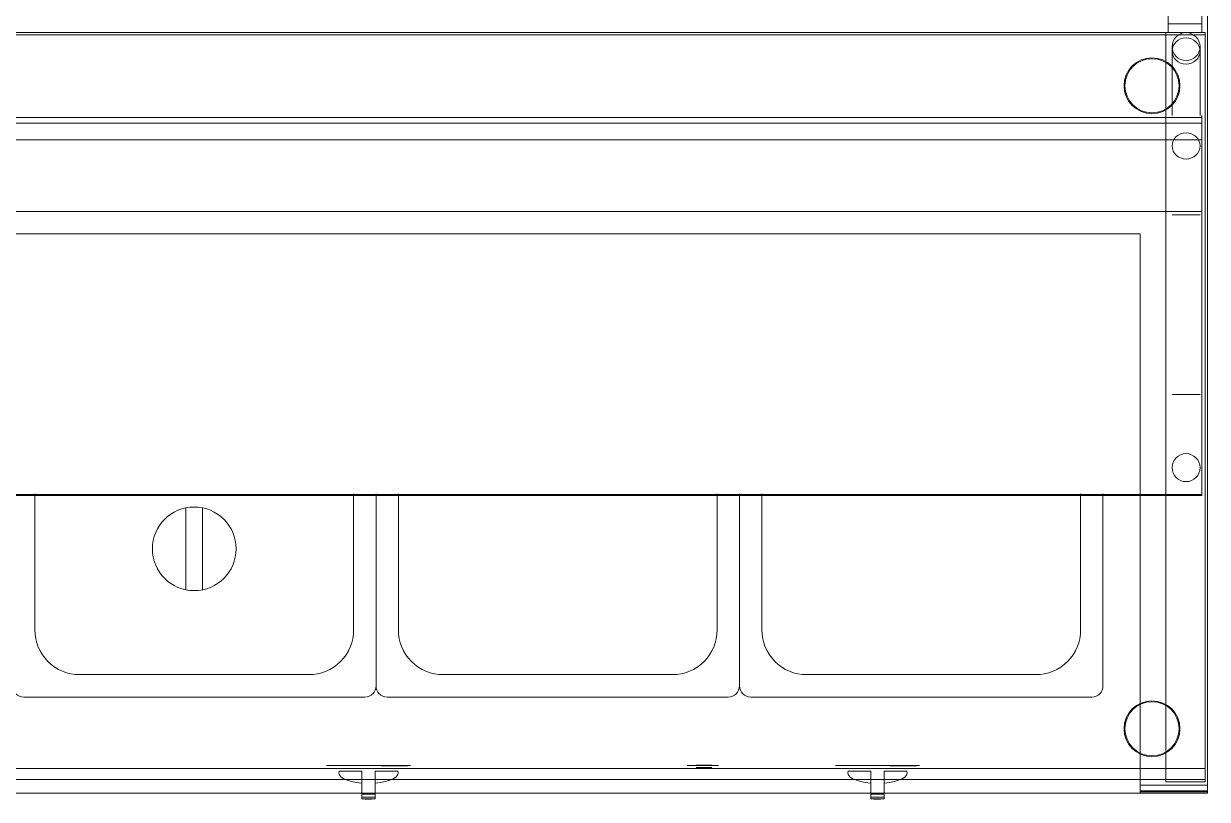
# Model space of a CAD drawing. Header units: millimetres. Extents: x -241391 to 8718866, y 0 to 143518.
# Drawn here: x -208876 to -207818, y 116036 to 116730 of the extents above; entities that cross this region are included whole.
import ezdxf

# ---------------------------------------------------------------- set-up
doc = ezdxf.new("R2010")
doc.units = ezdxf.units.MM
doc.header["$MEASUREMENT"] = 0
doc.layers.add('ТХ_пищеблок', color=30, linetype='Continuous', lineweight=20)

msp = doc.modelspace()

# ---------------------------------------------------------------- linework, layer by layer
at = {"layer": 'ТХ_пищеблок', "color": 230, "extrusion": (-1, 2.44929e-16, 3.40358e-28)}
for p, q in [((-207853.1, 116721.5, -147.2), (-207853.1, 117071.5, -147.2)), ((-207853.1, 116729.5, -252.2), (-207853.1, 116721.5, -252.2)), ((-207853.1, 116721.5, -252.2), (-207853.1, 116721.5, -147.2))]:
    msp.add_line(p, q, dxfattribs=at)
at = {"layer": 'ТХ_пищеблок', "color": 230}
for p, q in [((-207853.1, 116721.5, -147.2), (-207853.1, 117071.5, -147.2)), ((-207823.1, 117071.5, -147.2), (-207823.1, 116721.5, -147.2)), ((-207818.1, 116746.5, -917.2), (-207818.1, 116041.5, -917.2)), ((-209316.1, 116721.5, -816.7), (-207820.1, 116721.5, -816.7)), ((-209316.1, 116721.5, -760.7), (-207820.1, 116721.5, -760.7)), ((-209316.1, 116719.5, -818.7), (-207820.1, 116719.5, -818.7)), ((-209316.1, 116719.5, -817.7), (-207820.1, 116719.5, -817.7)), ((-209316.1, 116719.5, -817.7), (-207820.1, 116719.5, -817.7)), ((-209316.1, 116719.5, -758.7), (-207820.1, 116719.5, -758.7)), ((-209316.1, 116719.5, -758.7), (-207820.1, 116719.5, -758.7)), ((-207855.1, 116690.9, -105.2), (-207855.1, 116721.5, -105.2)), ((-207855.1, 116721.5, -105.2), (-207820.1, 116721.5, -105.2)), ((-207853.1, 116729.5, -252.2), (-207823.1, 116729.5, -252.2)), ((-207820.1, 116721.5, -105.2), (-207820.1, 116690.9, -105.2)), ((-207820.1, 116719.5, -817.7), (-207820.1, 116709.5, -817.7)), ((-207820.1, 116719.5, -758.7), (-207820.1, 116053.5, -758.7)), ((-207818.1, 116043.5, -47.2), (-207818.1, 116724.5, -47.2)), ((-207849.6, 116647.5, -917.2), (-207849.6, 116709, -917.2)), ((-207824.6, 116647.5, -917.2), (-207824.6, 116709, -917.2)), ((-207855.1, 116051.5, -80.2), (-207855.1, 116660.5, -80.2)), ((-207820.1, 116660.5, -80.2), (-207820.1, 116051.5, -80.2)), ((-207823.1, 116645.5, 262.8), (-209313.1, 116645.5, 262.8)), ((-207823.1, 116645.5, 263.8), (-209313.1, 116645.5, 263.8)), ((-207823.1, 116645.5, 263.8), (-209313.1, 116645.5, 263.8)), ((-207823.1, 116647.5, -917.2), (-207823.1, 116307.5, -917.2)), ((-207823.1, 116640.5, 263.8), (-207823.1, 116645.5, 263.8)), ((-207823.1, 116640.5, 263.8), (-209313.1, 116640.5, 263.8)), ((-207823.1, 116625.5, 322.8), (-209313.1, 116625.5, 322.8)), ((-207823.1, 116625.5, 322.8), (-209313.1, 116625.5, 322.8)), ((-207823.1, 116625.5, -917.2), (-209313.1, 116625.5, -917.2)), ((-207823.1, 116309.5, 322.8), (-207823.1, 116625.5, 322.8)), ((-207823.1, 116561.5, 289.8), (-209313.1, 116561.5, 289.8)), ((-207855.1, 116559.5, -425.7), (-207855.1, 116051.5, -425.7)), ((-207878.1, 116541.5, -47.2), (-209258.1, 116541.5, -47.2)), ((-207878.1, 116043.5, -47.2), (-207878.1, 116541.5, -47.2)), ((-207823.1, 116308.5, 289.8), (-209313.1, 116308.5, 289.8)), ((-207823.1, 116307.5, 289.8), (-209313.1, 116307.5, 289.8)), ((-207823.1, 116307.5, 320.8), (-209313.1, 116307.5, 320.8)), ((-207823.1, 116307.5, -917.2), (-209313.1, 116307.5, -917.2)), ((-207878.1, 116041.5, -917.2), (-207878.1, 116307.5, -917.2)), ((-207823.1, 116309.5, 288.8), (-207823.1, 116314.5, 288.8)), ((-209316.1, 116063.5, -817.7), (-207820.1, 116063.5, -817.7)), ((-207855.1, 116066.5, -723.7), (-207855.1, 116051.5, -723.7)), ((-207820.1, 116063.5, -817.7), (-207820.1, 116053.5, -817.7)), ((-209316.1, 116053.5, -817.7), (-207820.1, 116053.5, -817.7)), ((-209316.1, 116053.5, -817.7), (-207820.1, 116053.5, -817.7)), ((-209316.1, 116053.5, -818.7), (-207820.1, 116053.5, -818.7)), ((-209316.1, 116053.5, -758.7), (-207820.1, 116053.5, -758.7)), ((-209316.1, 116053.5, -758.7), (-207820.1, 116053.5, -758.7)), ((-207878.1, 116043.5, -81.2), (-207878.1, 116048.5, -81.2)), ((-207818.1, 116048.5, -81.2), (-207878.1, 116048.5, -81.2)), ((-207818.1, 116043.5, -47.2), (-207878.1, 116043.5, -47.2)), ((-207818.1, 116043.5, -81.2), (-207878.1, 116043.5, -81.2)), ((-207818.1, 116043.5, -81.2), (-207878.1, 116043.5, -81.2)), ((-207818.1, 116043.5, -82.2), (-207878.1, 116043.5, -82.2)), ((-207818.1, 116043.5, -47.2), (-207878.1, 116043.5, -47.2)), ((-207818.1, 116042.5, -80.2), (-207878.1, 116042.5, -80.2)), ((-207820.1, 116051.5, -80.2), (-207855.1, 116051.5, -80.2)), ((-207818.1, 116043.5, -81.2), (-207818.1, 116048.5, -81.2)), ((-209318.1, 116041.5, -917.2), (-207818.1, 116041.5, -917.2)), ((-207818.1, 116041.5, -80.2), (-207878.1, 116041.5, -80.2)), ((-207818.1, 116041.5, -49.2), (-207878.1, 116041.5, -49.2))]:
    msp.add_line(p, q, dxfattribs=at)
at = {"layer": 'ТХ_пищеблок', "color": 230, "extrusion": (1, -2.44929e-16, -7.99494e-29)}
for p, q in [((-207823.1, 117071.5, -147.2), (-207823.1, 116721.5, -147.2)), ((-207823.1, 116721.5, -252.2), (-207823.1, 116729.5, -252.2)), ((-207823.1, 116721.5, -147.2), (-207823.1, 116721.5, -252.2))]:
    msp.add_line(p, q, dxfattribs=at)
at = {"layer": 'ТХ_пищеблок', "color": 230, "extrusion": (0, 0, -1)}
for p, q in [((-207818.1, 116745.5, -105.2), (-207818.1, 116690.9, -105.2)), ((-209316.1, 116719.5, -818.7), (-207820.1, 116719.5, -818.7)), ((-207855.1, 116721.5, -758.7), (-207855.1, 116051.5, -758.7)), ((-207820.1, 116721.5, -758.7), (-207855.1, 116721.5, -758.7)), ((-207820.1, 116051.5, -758.7), (-207820.1, 116721.5, -758.7)), ((-207820.1, 116052.5, -815.2), (-207820.1, 116720.5, -815.2)), ((-207820.1, 116709.5, -818.7), (-207820.1, 116719.5, -818.7)), ((-207818.1, 116660.5, -80.2), (-207818.1, 116042.5, -80.2)), ((-207823.1, 116645.5, 262.8), (-209313.1, 116645.5, 262.8)), ((-207823.1, 116646.5, 264.8), (-207823.1, 116591.9, 264.8)), ((-207823.1, 116645.5, 262.8), (-207823.1, 116640.5, 262.8)), ((-207823.1, 116640.5, 262.8), (-209313.1, 116640.5, 262.8)), ((-207823.1, 116561.5, 289.8), (-209313.1, 116561.5, 289.8)), ((-207823.1, 116561.5, 289.8), (-207823.1, 116308.5, 289.8)), ((-209258.1, 116541.5, -80.2), (-207878.1, 116541.5, -80.2)), ((-207878.1, 116541.5, -80.2), (-207878.1, 116042.5, -80.2)), ((-207823.1, 116308.5, 289.8), (-209313.1, 116308.5, 289.8)), ((-207823.1, 116314.5, 287.8), (-207823.1, 116309.5, 287.8)), ((-209316.1, 116063.5, -818.7), (-207820.1, 116063.5, -818.7)), ((-207820.1, 116053.5, -818.7), (-207820.1, 116063.5, -818.7)), ((-209316.1, 116053.5, -818.7), (-207820.1, 116053.5, -818.7)), ((-207878.1, 116048.5, -82.2), (-207878.1, 116043.5, -82.2)), ((-207818.1, 116048.5, -82.2), (-207878.1, 116048.5, -82.2)), ((-207818.1, 116043.5, -82.2), (-207878.1, 116043.5, -82.2)), ((-207818.1, 116042.5, -80.2), (-207878.1, 116042.5, -80.2)), ((-207855.1, 116051.5, -758.7), (-207820.1, 116051.5, -758.7)), ((-207818.1, 116048.5, -82.2), (-207818.1, 116043.5, -82.2))]:
    msp.add_line(p, q, dxfattribs=at)
at = {"layer": 'ТХ_пищеблок', "color": 230, "extrusion": (1, -2.44929e-16, 0)}
for p, q in [((-207818.1, 116745.5, -105.2), (-207818.1, 116690.9, -105.2)), ((-207820.1, 116721.5, -105.2), (-207820.1, 116690.9, -105.2)), ((-207820.1, 116721.5, -758.7), (-207820.1, 116721.5, -105.2)), ((-207820.1, 116051.5, -758.7), (-207820.1, 116721.5, -758.7)), ((-207818.1, 116043.5, -47.2), (-207818.1, 116724.5, -47.2)), ((-207820.1, 116660.5, -80.2), (-207820.1, 116051.5, -80.2)), ((-207818.1, 116660.5, -80.2), (-207818.1, 116042.5, -80.2)), ((-207823.1, 116647.5, 300.8), (-207823.1, 116647.5, 264.8)), ((-207823.1, 116646.5, 264.8), (-207823.1, 116591.9, 264.8)), ((-207823.1, 116645.5, 262.8), (-207823.1, 116640.5, 262.8)), ((-207823.1, 116640.5, 263.8), (-207823.1, 116645.5, 263.8)), ((-207823.1, 116640.5, 262.8), (-207823.1, 116640.5, 263.8)), ((-207823.1, 116309.5, 322.8), (-207823.1, 116625.5, 322.8)), ((-207823.1, 116561.5, 289.8), (-207823.1, 116308.5, 289.8)), ((-207823.1, 116309.5, 288.8), (-207823.1, 116314.5, 288.8)), ((-207823.1, 116314.5, 288.8), (-207823.1, 116314.5, 287.8)), ((-207823.1, 116314.5, 287.8), (-207823.1, 116309.5, 287.8)), ((-207823.1, 116307.5, 289.8), (-207823.1, 116307.5, 320.8)), ((-207820.1, 116051.5, -758.7), (-207820.1, 116051.5, -80.2)), ((-207818.1, 116043.5, -81.2), (-207818.1, 116048.5, -81.2)), ((-207818.1, 116048.5, -81.2), (-207818.1, 116048.5, -82.2)), ((-207818.1, 116048.5, -82.2), (-207818.1, 116043.5, -82.2)), ((-207818.1, 116041.5, -80.2), (-207818.1, 116041.5, -49.2))]:
    msp.add_line(p, q, dxfattribs=at)
at = {"layer": 'ТХ_пищеблок', "color": 230, "extrusion": (2.44929e-16, 1, 0)}
for p, q in [((-209316.1, 116721.5, -760.7), (-207820.1, 116721.5, -760.7)), ((-209316.1, 116721.5, -816.7), (-207820.1, 116721.5, -816.7)), ((-207855.1, 116721.5, -105.2), (-207820.1, 116721.5, -105.2)), ((-207855.1, 116721.5, -105.2), (-207855.1, 116721.5, -758.7)), ((-207820.1, 116721.5, -758.7), (-207855.1, 116721.5, -758.7)), ((-207820.1, 116721.5, -758.7), (-207820.1, 116721.5, -105.2)), ((-207820.1, 116721.5, -816.7), (-207820.1, 116721.5, -760.7)), ((-207823.1, 116314.5, 288.8), (-207823.1, 116314.5, 287.8)), ((-209316.1, 116063.5, -817.7), (-207820.1, 116063.5, -817.7)), ((-209316.1, 116063.5, -818.7), (-207820.1, 116063.5, -818.7)), ((-207820.1, 116063.5, -818.7), (-207820.1, 116063.5, -817.7)), ((-207820.1, 116052.5, -816.7), (-207820.1, 116052.5, -815.2)), ((-207878.1, 116048.5, -81.2), (-207878.1, 116048.5, -82.2)), ((-207818.1, 116048.5, -82.2), (-207878.1, 116048.5, -82.2)), ((-207818.1, 116048.5, -81.2), (-207878.1, 116048.5, -81.2)), ((-207818.1, 116048.5, -81.2), (-207818.1, 116048.5, -82.2))]:
    msp.add_line(p, q, dxfattribs=at)
at = {"layer": 'ТХ_пищеблок', "color": 230, "extrusion": (-1, 2.44929e-16, 0)}
for p, q in [((-207855.1, 116721.5, -758.7), (-207855.1, 116051.5, -758.7)), ((-207855.1, 116721.5, -105.2), (-207855.1, 116721.5, -758.7)), ((-207855.1, 116690.9, -105.2), (-207855.1, 116721.5, -105.2)), ((-207855.1, 116051.5, -80.2), (-207855.1, 116660.5, -80.2)), ((-207878.1, 116541.5, -80.2), (-207878.1, 116042.5, -80.2)), ((-207878.1, 116541.5, -80.2), (-207878.1, 116541.5, -47.2)), ((-207878.1, 116043.5, -47.2), (-207878.1, 116541.5, -47.2)), ((-207878.1, 116048.5, -82.2), (-207878.1, 116043.5, -82.2)), ((-207878.1, 116048.5, -81.2), (-207878.1, 116048.5, -82.2)), ((-207878.1, 116043.5, -81.2), (-207878.1, 116048.5, -81.2)), ((-207855.1, 116051.5, -758.7), (-207855.1, 116051.5, -80.2)), ((-207878.1, 116041.5, -80.2), (-207878.1, 116041.5, -49.2))]:
    msp.add_line(p, q, dxfattribs=at)
at = {"layer": 'ТХ_пищеблок', "color": 230, "extrusion": (1.39226e-29, 5.68434e-14, -1)}
for p, q in [((-207853.1, 116729.5, -252.2), (-207853.1, 116721.5, -252.2)), ((-207853.1, 116729.5, -252.2), (-207823.1, 116729.5, -252.2)), ((-207853.1, 116721.5, -252.2), (-207823.1, 116721.5, -252.2)), ((-207823.1, 116721.5, -252.2), (-207823.1, 116729.5, -252.2))]:
    msp.add_line(p, q, dxfattribs=at)
at = {"layer": 'ТХ_пищеблок', "color": 230, "extrusion": (-2.44929e-16, -1, 0)}
for p, q in [((-207853.1, 116721.5, -252.2), (-207853.1, 116721.5, -147.2)), ((-207853.1, 116721.5, -252.2), (-207823.1, 116721.5, -252.2)), ((-207823.1, 116721.5, -147.2), (-207823.1, 116721.5, -252.2)), ((-207820.1, 116720.5, -815.2), (-207820.1, 116720.5, -816.7)), ((-207823.1, 116640.5, 263.8), (-209313.1, 116640.5, 263.8)), ((-207823.1, 116640.5, 262.8), (-209313.1, 116640.5, 262.8)), ((-207823.1, 116640.5, 262.8), (-207823.1, 116640.5, 263.8)), ((-207878.1, 116541.5, -47.2), (-209258.1, 116541.5, -47.2)), ((-209258.1, 116541.5, -80.2), (-207878.1, 116541.5, -80.2)), ((-207878.1, 116541.5, -80.2), (-207878.1, 116541.5, -47.2)), ((-207823.1, 116307.5, 320.8), (-209313.1, 116307.5, 320.8)), ((-207823.1, 116307.5, 289.8), (-209313.1, 116307.5, 289.8)), ((-207823.1, 116307.5, 289.8), (-207823.1, 116307.5, 320.8)), ((-207855.1, 116066.5, -460.7), (-207855.1, 116066.5, -723.7)), ((-207820.1, 116051.5, -80.2), (-207855.1, 116051.5, -80.2)), ((-207855.1, 116051.5, -758.7), (-207820.1, 116051.5, -758.7)), ((-207855.1, 116051.5, -758.7), (-207855.1, 116051.5, -80.2)), ((-207855.1, 116051.5, -425.7), (-207855.1, 116051.5, -460.7)), ((-207855.1, 116051.5, -723.7), (-207855.1, 116051.5, -758.7)), ((-207820.1, 116051.5, -758.7), (-207820.1, 116051.5, -80.2)), ((-207878.1, 116041.5, -80.2), (-207878.1, 116041.5, -49.2)), ((-207818.1, 116041.5, -49.2), (-207878.1, 116041.5, -49.2)), ((-207818.1, 116041.5, -80.2), (-207878.1, 116041.5, -80.2)), ((-207818.1, 116041.5, -80.2), (-207818.1, 116041.5, -49.2))]:
    msp.add_line(p, q, dxfattribs=at)
at = {"layer": 'ТХ_пищеблок', "color": 230, "extrusion": (1, -2.44929e-16, 1.90905e-27)}
for p, q in [((-207820.1, 116721.5, -816.7), (-207820.1, 116721.5, -760.7)), ((-207820.1, 116720.5, -815.2), (-207820.1, 116720.5, -816.7)), ((-207820.1, 116052.5, -815.2), (-207820.1, 116720.5, -815.2)), ((-207820.1, 116719.5, -758.7), (-207820.1, 116053.5, -758.7)), ((-207820.1, 116709.5, -818.7), (-207820.1, 116719.5, -818.7)), ((-207820.1, 116719.5, -817.7), (-207820.1, 116709.5, -817.7)), ((-207820.1, 116709.5, -817.7), (-207820.1, 116709.5, -818.7)), ((-207820.1, 116063.5, -817.7), (-207820.1, 116053.5, -817.7)), ((-207820.1, 116063.5, -818.7), (-207820.1, 116063.5, -817.7)), ((-207820.1, 116053.5, -818.7), (-207820.1, 116063.5, -818.7)), ((-207820.1, 116052.5, -816.7), (-207820.1, 116052.5, -815.2)), ((-207820.1, 116051.5, -760.7), (-207820.1, 116051.5, -816.7))]:
    msp.add_line(p, q, dxfattribs=at)
at = {"layer": 'ТХ_пищеблок', "color": 230, "extrusion": (-2.44929e-16, -1, -1.13687e-13)}
msp.add_line((-207820.1, 116709.5, -817.7), (-207820.1, 116709.5, -818.7), dxfattribs=at)
at = {"layer": 'ТХ_пищеблок', "color": 230, "extrusion": (2.44929e-16, 1, -1.57898e-15)}
msp.add_line((-207823.1, 116647.5, 300.8), (-207823.1, 116647.5, 264.8), dxfattribs=at)
at = {"layer": 'ТХ_пищеблок', "color": 230, "extrusion": (6.12323e-17, -1.49976e-32, -1)}
for p, q in [((-207855.1, 116051.5, -758.7), (-207855.1, 116559.5, -758.7)), ((-207855.1, 116051.5, -460.7), (-207855.1, 116066.5, -460.7))]:
    msp.add_line(p, q, dxfattribs=at)
at = {"layer": 'ТХ_пищеблок', "color": 230, "extrusion": (1, -2.44929e-16, 6.12323e-17)}
for p, q in [((-207855.1, 116559.5, -758.7), (-207855.1, 116559.5, -425.7)), ((-207855.1, 116051.5, -758.7), (-207855.1, 116559.5, -758.7)), ((-207855.1, 116559.5, -425.7), (-207855.1, 116051.5, -425.7)), ((-207855.1, 116066.5, -723.7), (-207855.1, 116051.5, -723.7)), ((-207855.1, 116066.5, -460.7), (-207855.1, 116066.5, -723.7)), ((-207855.1, 116051.5, -460.7), (-207855.1, 116066.5, -460.7)), ((-207855.1, 116051.5, -723.7), (-207855.1, 116051.5, -758.7)), ((-207855.1, 116051.5, -425.7), (-207855.1, 116051.5, -460.7))]:
    msp.add_line(p, q, dxfattribs=at)
at = {"layer": 'ТХ_пищеблок', "color": 230, "extrusion": (2.44929e-16, 1, 9.09495e-15)}
msp.add_line((-207855.1, 116559.5, -758.7), (-207855.1, 116559.5, -425.7), dxfattribs=at)
at = {"layer": 'ТХ_пищеблок', "color": 230, "extrusion": (-2.44929e-16, -1, 4.996e-16)}
for p, q in [((-208549.3, 116066.2, -534.9), (-208586.7, 116066.2, -556.1)), ((-208548.8, 116066.2, -535.7), (-208586.2, 116066.2, -557)), ((-208548.8, 116066.2, -535.7), (-208586.2, 116066.2, -557)), ((-208553.4, 116065.9, -561.7), (-208556.7, 116065.9, -561.7)), ((-208556.7, 116065.9, -561.7), (-208553.2, 116065.9, -560.3)), ((-208553.2, 116065.9, -560.3), (-208554.5, 116065.9, -559.2)), ((-208554.5, 116065.9, -559.2), (-208552.7, 116065.9, -559.4)), ((-208551.7, 116065.9, -562.2), (-208553.4, 116065.9, -563.6)), ((-208553.4, 116065.9, -563.6), (-208553.4, 116065.9, -561.7)), ((-208552.7, 116065.9, -559.4), (-208551.7, 116065.9, -555.5)), ((-208551.7, 116065.9, -555.5), (-208550.6, 116065.9, -559.4)), ((-208550, 116065.9, -563.6), (-208551.7, 116065.9, -562.2)), ((-208550.6, 116065.9, -559.4), (-208548.9, 116065.9, -559.2)), ((-208548.9, 116065.9, -559.2), (-208550.1, 116065.9, -560.3)), ((-208550.1, 116065.9, -560.3), (-208546.7, 116065.9, -561.7)), ((-208546.7, 116065.9, -561.7), (-208550, 116065.9, -561.7)), ((-208550, 116065.9, -561.7), (-208550, 116065.9, -563.6)), ((-208549.7, 116065.9, -614.5), (-208548.1, 116065.9, -610.5)), ((-208548.1, 116065.9, -610.5), (-208546.4, 116065.9, -614.5)), ((-208538.9, 116065.9, -586.9), (-208536.1, 116065.9, -580)), ((-208536.1, 116065.9, -580), (-208533.3, 116065.9, -586.9)), ((-208531.6, 116066.2, -588.7), (-208531.6, 116066.2, -545.7)), ((-208531.6, 116066.2, -588.7), (-208531.6, 116066.2, -545.7)), ((-208530.6, 116066.2, -588.7), (-208530.6, 116066.2, -545.7)), ((-208094.3, 116066.2, -534.9), (-208131.7, 116066.2, -556.1)), ((-208093.8, 116066.2, -535.7), (-208131.2, 116066.2, -557)), ((-208093.8, 116066.2, -535.7), (-208131.2, 116066.2, -557)), ((-208098.4, 116065.9, -561.7), (-208101.7, 116065.9, -561.7)), ((-208101.7, 116065.9, -561.7), (-208098.2, 116065.9, -560.3)), ((-208098.2, 116065.9, -560.3), (-208099.5, 116065.9, -559.2)), ((-208099.5, 116065.9, -559.2), (-208097.7, 116065.9, -559.4)), ((-208096.7, 116065.9, -562.2), (-208098.4, 116065.9, -563.6)), ((-208098.4, 116065.9, -563.6), (-208098.4, 116065.9, -561.7)), ((-208097.7, 116065.9, -559.4), (-208096.7, 116065.9, -555.5)), ((-208096.7, 116065.9, -555.5), (-208095.6, 116065.9, -559.4)), ((-208095, 116065.9, -563.6), (-208096.7, 116065.9, -562.2)), ((-208095.6, 116065.9, -559.4), (-208093.9, 116065.9, -559.2)), ((-208093.9, 116065.9, -559.2), (-208095.1, 116065.9, -560.3)), ((-208095.1, 116065.9, -560.3), (-208091.7, 116065.9, -561.7)), ((-208091.7, 116065.9, -561.7), (-208095, 116065.9, -561.7)), ((-208095, 116065.9, -561.7), (-208095, 116065.9, -563.6)), ((-208094.7, 116065.9, -614.5), (-208093.1, 116065.9, -610.5)), ((-208093.1, 116065.9, -610.5), (-208091.4, 116065.9, -614.5)), ((-208083.9, 116065.9, -586.9), (-208081.1, 116065.9, -580)), ((-208081.1, 116065.9, -580), (-208078.3, 116065.9, -586.9)), ((-208076.6, 116066.2, -588.7), (-208076.6, 116066.2, -545.7)), ((-208076.6, 116066.2, -588.7), (-208076.6, 116066.2, -545.7)), ((-208075.6, 116066.2, -588.7), (-208075.6, 116066.2, -545.7)), ((-208574.1, 116036.2, -606.9), (-208574.1, 116036.2, -567.8)), ((-208562.1, 116036.2, -567.8), (-208562.1, 116036.2, -606.9)), ((-208119.1, 116036.2, -606.9), (-208119.1, 116036.2, -567.8)), ((-208107.1, 116036.2, -567.8), (-208107.1, 116036.2, -606.9))]:
    msp.add_line(p, q, dxfattribs=at)
at = {"layer": 'ТХ_пищеблок', "color": 230, "extrusion": (-2.44929e-16, -1, -7.89343e-15)}
for p, q in [((-208574.1, 116061.2, -583.2), (-208594.4, 116061.2, -583.2)), ((-208574.1, 116061.2, -562.6), (-208574.1, 116061.2, -583.2)), ((-208562.1, 116061.2, -562.6), (-208562.1, 116061.2, -583.2)), ((-208562.1, 116061.2, -583.2), (-208541.9, 116061.2, -583.2)), ((-208119.1, 116061.2, -583.2), (-208139.4, 116061.2, -583.2)), ((-208119.1, 116061.2, -562.6), (-208119.1, 116061.2, -583.2)), ((-208107.1, 116061.2, -562.6), (-208107.1, 116061.2, -583.2)), ((-208107.1, 116061.2, -583.2), (-208086.9, 116061.2, -583.2))]:
    msp.add_line(p, q, dxfattribs=at)
at = {"layer": 'ТХ_пищеблок', "color": 230, "extrusion": (-2.41208e-16, -0.984808, 0.173648)}
for p, q in [((-208574.1, 116061.2, -583.2), (-208594.4, 116061.2, -583.2)), ((-208574.1, 116061.2, -583.2), (-208594.4, 116061.2, -583.2)), ((-208574.1, 116061.2, -583.2), (-208574.1, 116061.2, -583.2)), ((-208562.1, 116061.2, -583.2), (-208541.9, 116061.2, -583.2)), ((-208562.1, 116061.2, -583.2), (-208562.1, 116061.2, -583.2)), ((-208562.1, 116061.2, -583.2), (-208541.9, 116061.2, -583.2)), ((-208119.1, 116061.2, -583.2), (-208139.4, 116061.2, -583.2)), ((-208119.1, 116061.2, -583.2), (-208139.4, 116061.2, -583.2)), ((-208119.1, 116061.2, -583.2), (-208119.1, 116061.2, -583.2)), ((-208107.1, 116061.2, -583.2), (-208086.9, 116061.2, -583.2)), ((-208107.1, 116061.2, -583.2), (-208107.1, 116061.2, -583.2)), ((-208107.1, 116061.2, -583.2), (-208086.9, 116061.2, -583.2))]:
    msp.add_line(p, q, dxfattribs=at)
at = {"layer": 'ТХ_пищеблок', "color": 230, "extrusion": (-2.30158e-16, -0.939693, 0.34202)}
for p, q in [((-208574.1, 116061.2, -583.2), (-208594.4, 116061.2, -583.2)), ((-208574.1, 116061.2, -583.2), (-208574.1, 116050.2, -613.4)), ((-208562.1, 116061.2, -583.2), (-208541.9, 116061.2, -583.2)), ((-208562.1, 116061.2, -583.2), (-208562.1, 116050.2, -613.4)), ((-208119.1, 116061.2, -583.2), (-208139.4, 116061.2, -583.2)), ((-208119.1, 116061.2, -583.2), (-208119.1, 116050.2, -613.4)), ((-208107.1, 116061.2, -583.2), (-208086.9, 116061.2, -583.2)), ((-208107.1, 116061.2, -583.2), (-208107.1, 116050.2, -613.4))]:
    msp.add_line(p, q, dxfattribs=at)
at = {"layer": 'ТХ_пищеблок', "color": 230, "extrusion": (-1, 2.44929e-16, 3.82949e-28)}
for p, q in [((-208574.1, 116061.2, -562.6), (-208574.1, 116061.2, -583.2)), ((-208574.1, 116061.2, -583.2), (-208574.1, 116061.2, -583.2)), ((-208574.1, 116061.2, -583.2), (-208574.1, 116050.2, -613.4)), ((-208119.1, 116061.2, -562.6), (-208119.1, 116061.2, -583.2)), ((-208119.1, 116061.2, -583.2), (-208119.1, 116061.2, -583.2)), ((-208119.1, 116061.2, -583.2), (-208119.1, 116050.2, -613.4)), ((-208574.1, 116036.2, -606.9), (-208574.1, 116036.2, -567.8)), ((-208119.1, 116036.2, -606.9), (-208119.1, 116036.2, -567.8))]:
    msp.add_line(p, q, dxfattribs=at)
at = {"layer": 'ТХ_пищеблок', "color": 230, "extrusion": (1, -2.44929e-16, 3.82962e-28)}
for p, q in [((-208562.1, 116061.2, -583.2), (-208562.1, 116050.2, -613.4)), ((-208562.1, 116061.2, -583.2), (-208562.1, 116061.2, -583.2)), ((-208562.1, 116061.2, -562.6), (-208562.1, 116061.2, -583.2)), ((-208107.1, 116061.2, -583.2), (-208107.1, 116050.2, -613.4)), ((-208107.1, 116061.2, -583.2), (-208107.1, 116061.2, -583.2)), ((-208107.1, 116061.2, -562.6), (-208107.1, 116061.2, -583.2)), ((-208562.1, 116036.2, -567.8), (-208562.1, 116036.2, -606.9)), ((-208107.1, 116036.2, -567.8), (-208107.1, 116036.2, -606.9))]:
    msp.add_line(p, q, dxfattribs=at)
at = {"layer": 'ТХ_пищеблок', "color": 230, "extrusion": (-2.44929e-16, -1, -4.06024e-15)}
msp.add_line((-207820.1, 116051.5, -760.7), (-207820.1, 116051.5, -816.7), dxfattribs=at)
at = {"layer": 'ТХ_пищеблок', "color": 230, "elevation": -80.2}
for points in [[(-208886.4, 116309.1), (-208886.4, 116137.4, 0.414214), (-208876.4, 116127.4), (-208571.4, 116127.4, 0.414214), (-208561.4, 116137.4), (-208561.4, 116309.1)], [(-208866.4, 116309.1), (-208866.4, 116187.4, 0.414214), (-208826.4, 116147.4), (-208621.4, 116147.4, 0.414214), (-208581.4, 116187.4), (-208581.4, 116309.1)], [(-208561.4, 116309.1), (-208561.4, 116137.4, 0.414214), (-208551.4, 116127.4), (-208246.4, 116127.4, 0.414214), (-208236.4, 116137.4), (-208236.4, 116309.1)], [(-208541.4, 116309.1), (-208541.4, 116187.4, 0.414214), (-208501.4, 116147.4), (-208296.4, 116147.4, 0.414214), (-208256.4, 116187.4), (-208256.4, 116309.1)], [(-207911.4, 116309.1), (-207911.4, 116137.4, -0.414214), (-207921.4, 116127.4), (-208226.4, 116127.4, -0.414214), (-208236.4, 116137.4), (-208236.4, 116309.1)], [(-207931.4, 116309.1), (-207931.4, 116187.4, -0.414214), (-207971.4, 116147.4), (-208176.4, 116147.4, -0.414214), (-208216.4, 116187.4), (-208216.4, 116309.1)]]:
    msp.add_lwpolyline(points, format="xyb", dxfattribs=at)
for points in [[(-208731.4, 116223.2), (-208731.4, 116296.5)], [(-208716.4, 116223.2), (-208716.4, 116296.5)]]:
    msp.add_lwpolyline(points, dxfattribs=at)
at = {"layer": 'ТХ_пищеблок', "color": 230, "extrusion": (0, 0, -1)}
for centre in [(207837.1, 116709, 47.2), (207837.1, 116332.5, 47.2)]:
    msp.add_circle(centre, 12.5, dxfattribs=at)
at = {"layer": 'ТХ_пищеблок', "color": 230, "extrusion": (-4.64994e-30, -1.89848e-14, -1)}
msp.add_circle((207837.1, 116709, -10.8), 12.5, dxfattribs=at)
msp.add_circle((207837.1, 116709, -10.8), 12.5, dxfattribs=at)
at = {"layer": 'ТХ_пищеблок', "color": 230}
for centre, radius in [((-207837.1, 116709, -47.2), 12.5), ((-207837.1, 116332.5, 243.8), 12.5), ((-207837.1, 116332.5, -47.2), 12.5), ((-207837.1, 116332.5, 243.8), 12.5), ((-208723.9, 116259.9, -80.2), 37.4)]:
    msp.add_circle(centre, radius, dxfattribs=at)
at = {"layer": 'ТХ_пищеблок', "color": 230, "extrusion": (8.37708e-17, 0.34202, -0.939693)}
for centre in [(207837.1, 109678.2, 39884.3), (207837.1, 109678.2, 39884.3), (207837.1, 109678.2, 39636.3), (207837.1, 109678.2, 39636.3)]:
    msp.add_circle(centre, 12.5, dxfattribs=at)
at = {"layer": 'ТХ_пищеблок', "color": 230, "extrusion": (3.48066e-32, 1.42109e-16, -1)}
for centre, radius in [((207867.6, 116674, 888.4), 25), ((207867.6, 116674, 914.7), 25), ((207867.6, 116674, 888.4), 25), ((207867.6, 116674, 914.7), 25), ((207867.6, 116674, 887.7), 24.2), ((207867.6, 116674, 887.7), 24.2), ((207867.6, 116099, 888.4), 25), ((207867.6, 116099, 914.7), 25), ((207867.6, 116099, 888.4), 25), ((207867.6, 116099, 914.7), 25), ((207867.6, 116099, 887.7), 24.2), ((207867.6, 116099, 887.7), 24.2)]:
    msp.add_circle(centre, radius, dxfattribs=at)
at = {"layer": 'ТХ_пищеблок', "color": 230, "extrusion": (2.44929e-16, 1, 1.73568e-15)}
for centre in [(207837.1, 309.3, 116558.7), (207837.1, 309.3, 116558.7), (207837.1, 309.3, 116398), (207837.1, 309.3, 116398)]:
    msp.add_circle(centre, 12.5, dxfattribs=at)
at = {"layer": 'ТХ_пищеблок', "color": 230, "extrusion": (1.83697e-16, 1, -4.996e-16)}
for centre in [(208568.1, -588.7, 116066.2), (208113.1, -588.7, 116066.2)]:
    msp.add_circle(centre, 27.5, dxfattribs=at)
at = {"layer": 'ТХ_пищеблок', "color": 230, "extrusion": (2.44929e-16, 1, -4.996e-16)}
for centre in [(208568.1, -588.7, 116066.2), (208113.1, -588.7, 116066.2)]:
    msp.add_circle(centre, 27.5, dxfattribs=at)
at = {"layer": 'ТХ_пищеблок', "color": 230, "extrusion": (-2.44929e-16, -1, 4.996e-16)}
for centre, radius in [((-208543.3, -545.9, -116065.9), 7), ((-208088.3, -545.9, -116065.9), 7), ((-208568.3, -572.6, -116035.9), 3), ((-208113.3, -572.6, -116035.9), 3)]:
    msp.add_circle(centre, radius, dxfattribs=at)
at = {"layer": 'ТХ_пищеблок', "color": 230, "extrusion": (-2.44929e-16, -1, 0)}
for centre in [(-208268.1, -545.7, -116066.5), (-208268.1, -545.7, -116064.5)]:
    msp.add_circle(centre, 7, dxfattribs=at)
at = {"layer": 'ТХ_пищеблок', "color": 230, "extrusion": (2.44929e-16, 1, 0)}
for centre in [(208268.1, -545.7, 116066.5), (208268.1, -545.7, 116064.5)]:
    msp.add_circle(centre, 7, dxfattribs=at)
at = {"layer": 'ТХ_пищеблок', "color": 230, "extrusion": (1, -2.44929e-16, 0)}
for centre, radius, start, end in [((116724.5, -69.2, -207818.1), 22, 360, 90), ((116724.5, -69.2, -207818.1), 22, 360, 90), ((116719.5, -760.7, -207820.1), 2, 0, 90), ((116719.5, -816.7, -207820.1), 2, 270, 360), ((116719.5, -816.7, -207820.1), 1, 270, 0), ((116719.5, -816.7, -207820.1), 1, 270, 0), ((116690.9, -95.2, -207820.1), 10, 191.1599, 270), ((116690.9, -95.2, -207820.1), 10, 191.1599, 270), ((116690.9, -95.2, -207818.1), 10, 191.1599, 270), ((116690.9, -95.2, -207818.1), 10, 191.1599, 270), ((116660.5, -101.2, -207855.1), 21, 11.1599, 90), ((116660.5, -101.2, -207820.1), 21, 11.1599, 90), ((116660.5, -101.2, -207818.1), 21, 11.1599, 90), ((116625.5, 300.8, -207823.1), 22, 360, 90), ((116645.5, 264.8, -207823.1), 2, 270, 0), ((116625.5, 300.8, -207823.1), 22, 360, 90), ((116645.5, 264.8, -207823.1), 2, 270, 0), ((116645.5, 264.8, -207823.1), 0.998, 270, 0.1147), ((116591.9, 274.8, -207823.1), 10, 191.1599, 270), ((116591.9, 274.8, -207823.1), 10, 191.1599, 270), ((116561.5, 268.8, -207823.1), 21, 11.1599, 90), ((116309.5, 289.8, -207823.1), 2, 180, 270), ((116309.5, 320.8, -207823.1), 2, 90, 180), ((116309.5, 289.8, -207823.1), 1, 180, 270), ((116309.5, 289.8, -207823.1), 2, 180, 270), ((116309.5, 320.8, -207823.1), 2, 90, 180), ((116053.5, -816.7, -207820.1), 1, 180, 270), ((116053.5, -760.7, -207820.1), 2, 90, 180), ((116053.5, -816.7, -207820.1), 1, 180, 270), ((116053.5, -816.7, -207820.1), 2, 180, 270), ((116043.5, -80.2, -207878.1), 2, 180, 270), ((116043.5, -49.2, -207878.1), 2, 90, 180), ((116043.5, -80.2, -207818.1), 2, 180, 270), ((116043.5, -49.2, -207818.1), 2, 90, 180), ((116043.5, -80.2, -207818.1), 1, 180, 270), ((116043.5, -80.2, -207818.1), 2, 180, 270), ((116043.5, -49.2, -207818.1), 2, 90, 180)]:
    msp.add_arc(centre, radius, start, end, dxfattribs=at)
at = {"layer": 'ТХ_пищеблок', "color": 230, "extrusion": (-2.44929e-16, -1, 0)}
msp.add_arc((-207838.1, -147.2, -116721.5), 15, 0, 180, dxfattribs=at)
msp.add_arc((-207838.1, -147.2, -116721.5), 15, 0, 180, dxfattribs=at)
at = {"layer": 'ТХ_пищеблок', "color": 230}
msp.add_arc((-207837.1, 116709, -917.2), 12.5, 0, 180, dxfattribs=at)
at = {"layer": 'ТХ_пищеблок', "color": 230, "extrusion": (-1, 2.44929e-16, 0)}
for centre, radius, start, end in [((-116719.5, -816.7, 207820.1), 2, 180, 270), ((-116719.5, -760.7, 207820.1), 2, 90, 180), ((-116690.9, -95.2, 207855.1), 10, 270, 348.8401), ((-116690.9, -95.2, 207855.1), 10, 270, 348.8401), ((-116660.5, -101.2, 207855.1), 21, 90, 168.8401), ((-116660.5, -101.2, 207820.1), 21, 90, 168.8401), ((-116660.5, -101.2, 207818.1), 21, 90, 168.8401), ((-116645.5, 264.8, 207823.1), 0.998, 179.8853, 270), ((-116561.5, 268.8, 207823.1), 21, 90, 168.8401), ((-116309.5, 289.8, 207823.1), 1, 270, 0), ((-116053.5, -816.7, 207820.1), 2, 270, 0), ((-116053.5, -760.7, 207820.1), 2, 0, 90), ((-116043.5, -49.2, 207878.1), 2, 0, 90), ((-116043.5, -80.2, 207878.1), 2, 270, 0), ((-116043.5, -80.2, 207878.1), 1, 270, 0), ((-116043.5, -80.2, 207878.1), 1, 270, 0), ((-116043.5, -80.2, 207818.1), 1, 270, 0)]:
    msp.add_arc(centre, radius, start, end, dxfattribs=at)
at = {"layer": 'ТХ_пищеблок', "color": 230, "extrusion": (-2.44929e-16, -1, 4.996e-16)}
for centre, radius, start, end in [((-208568.1, -588.7, -116066.2), 37.5, 119.653, 0), ((-208568.1, -588.7, -116066.2), 36.5, 119.653, 0), ((-208568.1, -588.7, -116066.2), 36.5, 119.653, 0), ((-208548.1, -615.2, -116065.9), 1.8, 157.4817, 22.5183), ((-208543.1, -545.7, -116066.2), 12.5, 0, 119.653), ((-208543.1, -545.7, -116066.2), 11.5, 0, 119.653), ((-208543.1, -545.7, -116066.2), 11.5, 0, 119.653), ((-208536.1, -588, -116065.9), 3, 157.9757, 22.0243), ((-208113.1, -588.7, -116066.2), 37.5, 119.653, 0), ((-208113.1, -588.7, -116066.2), 36.5, 119.653, 0), ((-208113.1, -588.7, -116066.2), 36.5, 119.653, 0), ((-208093.1, -615.2, -116065.9), 1.8, 157.4817, 22.5183), ((-208088.1, -545.7, -116066.2), 12.5, 0, 119.653), ((-208088.1, -545.7, -116066.2), 11.5, 0, 119.653), ((-208088.1, -545.7, -116066.2), 11.5, 0, 119.653), ((-208081.1, -588, -116065.9), 3, 157.9757, 22.0243), ((-208568.1, -588.7, -116036.2), 19.1, 251.7136, 288.2864), ((-208568.1, -588.7, -116036.2), 21.7, 73.9858, 106.0142), ((-208568.1, -588.7, -116036.2), 19.1, 251.7136, 288.2864), ((-208568.1, -588.7, -116036.2), 21.7, 73.9858, 106.0142), ((-208113.1, -588.7, -116036.2), 19.1, 251.7136, 288.2864), ((-208113.1, -588.7, -116036.2), 21.7, 73.9858, 106.0142), ((-208113.1, -588.7, -116036.2), 19.1, 251.7136, 288.2864), ((-208113.1, -588.7, -116036.2), 21.7, 73.9858, 106.0142)]:
    msp.add_arc(centre, radius, start, end, dxfattribs=at)
at = {"layer": 'ТХ_пищеблок', "color": 230, "extrusion": (-2.44929e-16, -1, -7.89343e-15)}
for centre, start, end in [((-208568.1, -588.7, -116061.2), 102.9207, 168.0647), ((-208568.1, -588.7, -116061.2), 102.9207, 168.0647), ((-208568.1, -588.7, -116061.2), 11.9353, 77.0793), ((-208568.1, -588.7, -116061.2), 11.9353, 77.0793), ((-208113.1, -588.7, -116061.2), 102.9207, 168.0647), ((-208113.1, -588.7, -116061.2), 102.9207, 168.0647), ((-208113.1, -588.7, -116061.2), 11.9353, 77.0793), ((-208113.1, -588.7, -116061.2), 11.9353, 77.0793)]:
    msp.add_arc(centre, 26.8, start, end, dxfattribs=at)
at = {"layer": 'ТХ_пищеблок', "color": 230, "extrusion": (2.44929e-16, 1, -4.996e-16)}
for centre, radius, start, end in [((208568.1, -588.7, 116040.5), 24.1, 255.5707, 284.4293), ((208568.1, -588.7, 116040.5), 24.1, 255.5707, 284.4293), ((208568.1, -588.7, 116037.9), 23.7, 75.355, 104.645), ((208568.1, -588.7, 116037.9), 23.7, 75.355, 104.645), ((208113.1, -588.7, 116040.5), 24.1, 255.5707, 284.4293), ((208113.1, -588.7, 116040.5), 24.1, 255.5707, 284.4293), ((208113.1, -588.7, 116037.9), 23.7, 75.355, 104.645), ((208113.1, -588.7, 116037.9), 23.7, 75.355, 104.645)]:
    msp.add_arc(centre, radius, start, end, dxfattribs=at)
at = {"layer": 'ТХ_пищеблок', "color": 230, "extrusion": (-2.30158e-16, -0.939693, 0.34202)}
for centre, start_param, end_param in [((-208568.1, 116059.7, -587.4), -1.728752, -0.227547), ((-208568.1, 116059.7, -587.4), -1.728752, -0.227547), ((-208568.1, 116059.7, -587.4), 0.227547, 1.728752), ((-208568.1, 116059.7, -587.4), 0.227547, 1.728752), ((-208113.1, 116059.7, -587.4), -1.728752, -0.227547), ((-208113.1, 116059.7, -587.4), -1.728752, -0.227547), ((-208113.1, 116059.7, -587.4), 0.227547, 1.728752), ((-208113.1, 116059.7, -587.4), 0.227547, 1.728752)]:
    msp.add_ellipse(centre, major_axis=(0, -9.7, -26.6), ratio=0.938585, start_param=start_param, end_param=end_param, dxfattribs=at)
at = {"layer": 'ТХ_пищеблок', "color": 230, "extrusion": (-2.41208e-16, -0.984808, 0.173648)}
for centre, start_param, end_param in [((-208568.1, 116060.3, -588.1), -1.756046, -1.753442), ((-208568.1, 116060.3, -588.1), -1.756046, -1.753442), ((-208568.1, 116060.3, -588.1), 1.753442, 1.756046), ((-208568.1, 116060.3, -588.1), 1.753442, 1.756046), ((-208113.1, 116060.3, -588.1), -1.756046, -1.753442), ((-208113.1, 116060.3, -588.1), -1.756046, -1.753442), ((-208113.1, 116060.3, -588.1), 1.753442, 1.756046), ((-208113.1, 116060.3, -588.1), 1.753442, 1.756046)]:
    msp.add_ellipse(centre, major_axis=(0, -4.7, -26.7), ratio=0.984536, start_param=start_param, end_param=end_param, dxfattribs=at)
at = {"layer": 'ТХ_пищеблок', "color": 230}
for points, weights in [([(-208574.1, 116037.9, -565.8), (-208574.1, 116048.8, -564.3), (-208574.1, 116061.2, -562.6)], [1.00032032643, 1.00216085562, 1]), ([(-208574.1, 116037.9, -565.8), (-208574.1, 116048.8, -564.3), (-208574.1, 116061.2, -562.6)], [1.00032032643, 1.00216085562, 1]), ([(-208562.1, 116061.2, -562.6), (-208562.1, 116048.8, -564.3), (-208562.1, 116037.9, -565.8)], [1, 1.00216085562, 1.00032032643]), ([(-208562.1, 116061.2, -562.6), (-208562.1, 116048.8, -564.3), (-208562.1, 116037.9, -565.8)], [1, 1.00216085562, 1.00032032643]), ([(-208119.1, 116037.9, -565.8), (-208119.1, 116048.8, -564.3), (-208119.1, 116061.2, -562.6)], [1.00032032643, 1.00216085562, 1]), ([(-208119.1, 116037.9, -565.8), (-208119.1, 116048.8, -564.3), (-208119.1, 116061.2, -562.6)], [1.00032032643, 1.00216085562, 1]), ([(-208107.1, 116061.2, -562.6), (-208107.1, 116048.8, -564.3), (-208107.1, 116037.9, -565.8)], [1, 1.00216085562, 1.00032032643]), ([(-208107.1, 116061.2, -562.6), (-208107.1, 116048.8, -564.3), (-208107.1, 116037.9, -565.8)], [1, 1.00216085562, 1.00032032643]), ([(-208574.1, 116050.2, -613.4), (-208574.1, 116045.2, -612.7), (-208574.1, 116040.5, -612)], [1.00113845619, 1.00128213751, 1.00070054239]), ([(-208574.1, 116050.2, -613.4), (-208574.1, 116045.2, -612.7), (-208574.1, 116040.5, -612)], [1.00113845619, 1.00128213751, 1.00070054239]), ([(-208562.1, 116040.5, -612), (-208562.1, 116045.2, -612.7), (-208562.1, 116050.2, -613.4)], [1.00070054239, 1.00128213751, 1.00113845619]), ([(-208562.1, 116040.5, -612), (-208562.1, 116045.2, -612.7), (-208562.1, 116050.2, -613.4)], [1.00070054239, 1.00128213751, 1.00113845619]), ([(-208119.1, 116050.2, -613.4), (-208119.1, 116045.2, -612.7), (-208119.1, 116040.5, -612)], [1.00113845619, 1.00128213751, 1.00070054239]), ([(-208119.1, 116050.2, -613.4), (-208119.1, 116045.2, -612.7), (-208119.1, 116040.5, -612)], [1.00113845619, 1.00128213751, 1.00070054239]), ([(-208107.1, 116040.5, -612), (-208107.1, 116045.2, -612.7), (-208107.1, 116050.2, -613.4)], [1.00070054239, 1.00128213751, 1.00113845619]), ([(-208107.1, 116040.5, -612), (-208107.1, 116045.2, -612.7), (-208107.1, 116050.2, -613.4)], [1.00070054239, 1.00128213751, 1.00113845619])]:
    msp.add_rational_spline(points, weights, degree=2, dxfattribs=at)
for points, knots in [([(-208574.1, 116040.5, -612), (-208574.1, 116040.4, -612), (-208574.1, 116040.3, -612), (-208574.1, 116039.9, -611.9), (-208574.1, 116039.6, -611.8), (-208574.1, 116039, -611.6), (-208574.1, 116038.7, -611.4), (-208574.1, 116038.2, -611), (-208574.1, 116037.9, -610.8), (-208574.1, 116037.5, -610.4), (-208574.1, 116037.3, -610.1), (-208574.1, 116036.9, -609.5), (-208574.1, 116036.7, -609.2), (-208574.1, 116036.5, -608.6), (-208574.1, 116036.4, -608.3), (-208574.1, 116036.2, -607.6), (-208574.1, 116036.2, -607.2), (-208574.1, 116036.2, -606.9)], [0.632268, 0.632268, 0.632268, 0.632268, 0.914554, 0.914554, 1.829108, 1.829108, 2.758791, 2.758791, 3.688474, 3.688474, 4.641808, 4.641808, 5.595143, 5.595143, 6.579901, 6.579901, 7.56466, 7.56466, 7.56466, 7.56466]), ([(-208574.1, 116040.5, -612), (-208574.1, 116040.4, -612), (-208574.1, 116040.3, -612), (-208574.1, 116039.9, -611.9), (-208574.1, 116039.6, -611.8), (-208574.1, 116039, -611.6), (-208574.1, 116038.7, -611.4), (-208574.1, 116038.2, -611), (-208574.1, 116037.9, -610.8), (-208574.1, 116037.5, -610.4), (-208574.1, 116037.3, -610.1), (-208574.1, 116036.9, -609.5), (-208574.1, 116036.7, -609.2), (-208574.1, 116036.5, -608.6), (-208574.1, 116036.4, -608.3), (-208574.1, 116036.2, -607.6), (-208574.1, 116036.2, -607.2), (-208574.1, 116036.2, -606.9)], [0.632268, 0.632268, 0.632268, 0.632268, 0.914554, 0.914554, 1.829108, 1.829108, 2.758791, 2.758791, 3.688474, 3.688474, 4.641808, 4.641808, 5.595143, 5.595143, 6.579901, 6.579901, 7.56466, 7.56466, 7.56466, 7.56466]), ([(-208574.1, 116036.2, -567.8), (-208574.1, 116036.2, -567.7), (-208574.1, 116036.2, -567.5), (-208574.1, 116036.3, -567.3), (-208574.1, 116036.3, -567.1), (-208574.1, 116036.4, -566.9), (-208574.1, 116036.5, -566.8), (-208574.1, 116036.6, -566.5), (-208574.1, 116036.7, -566.4), (-208574.1, 116036.9, -566.3), (-208574.1, 116037, -566.2), (-208574.1, 116037.2, -566), (-208574.1, 116037.3, -565.9), (-208574.1, 116037.6, -565.9), (-208574.1, 116037.7, -565.8), (-208574.1, 116037.9, -565.8), (-208574.1, 116037.9, -565.8), (-208574.1, 116037.9, -565.8)], [9.072456, 9.072456, 9.072456, 9.072456, 9.461832, 9.461832, 9.851208, 9.851208, 10.232034, 10.232034, 10.61286, 10.61286, 10.985234, 10.985234, 11.357609, 11.357609, 11.723726, 11.723726, 11.836924, 11.836924, 11.836924, 11.836924]), ([(-208574.1, 116036.2, -567.8), (-208574.1, 116036.2, -567.7), (-208574.1, 116036.2, -567.5), (-208574.1, 116036.3, -567.3), (-208574.1, 116036.3, -567.1), (-208574.1, 116036.4, -566.9), (-208574.1, 116036.5, -566.8), (-208574.1, 116036.6, -566.5), (-208574.1, 116036.7, -566.4), (-208574.1, 116036.9, -566.3), (-208574.1, 116037, -566.2), (-208574.1, 116037.2, -566), (-208574.1, 116037.3, -565.9), (-208574.1, 116037.6, -565.9), (-208574.1, 116037.7, -565.8), (-208574.1, 116037.9, -565.8), (-208574.1, 116037.9, -565.8), (-208574.1, 116037.9, -565.8)], [9.072456, 9.072456, 9.072456, 9.072456, 9.461832, 9.461832, 9.851208, 9.851208, 10.232034, 10.232034, 10.61286, 10.61286, 10.985234, 10.985234, 11.357609, 11.357609, 11.723726, 11.723726, 11.836924, 11.836924, 11.836924, 11.836924]), ([(-208562.1, 116036.2, -606.9), (-208562.1, 116036.2, -607.2), (-208562.1, 116036.2, -607.6), (-208562.1, 116036.4, -608.3), (-208562.1, 116036.5, -608.6), (-208562.1, 116036.7, -609.2), (-208562.1, 116036.9, -609.5), (-208562.1, 116037.3, -610.1), (-208562.1, 116037.5, -610.4), (-208562.1, 116037.9, -610.8), (-208562.1, 116038.2, -611), (-208562.1, 116038.7, -611.4), (-208562.1, 116039, -611.6), (-208562.1, 116039.6, -611.8), (-208562.1, 116039.9, -611.9), (-208562.1, 116040.3, -612), (-208562.1, 116040.4, -612), (-208562.1, 116040.5, -612)], [22.902179, 22.902179, 22.902179, 22.902179, 23.886937, 23.886937, 24.871696, 24.871696, 25.82503, 25.82503, 26.778365, 26.778365, 27.708048, 27.708048, 28.63773, 28.63773, 29.552284, 29.552284, 29.834571, 29.834571, 29.834571, 29.834571]), ([(-208562.1, 116036.2, -606.9), (-208562.1, 116036.2, -607.2), (-208562.1, 116036.2, -607.6), (-208562.1, 116036.4, -608.3), (-208562.1, 116036.5, -608.6), (-208562.1, 116036.7, -609.2), (-208562.1, 116036.9, -609.5), (-208562.1, 116037.3, -610.1), (-208562.1, 116037.5, -610.4), (-208562.1, 116037.9, -610.8), (-208562.1, 116038.2, -611), (-208562.1, 116038.7, -611.4), (-208562.1, 116039, -611.6), (-208562.1, 116039.6, -611.8), (-208562.1, 116039.9, -611.9), (-208562.1, 116040.3, -612), (-208562.1, 116040.4, -612), (-208562.1, 116040.5, -612)], [22.902179, 22.902179, 22.902179, 22.902179, 23.886937, 23.886937, 24.871696, 24.871696, 25.82503, 25.82503, 26.778365, 26.778365, 27.708048, 27.708048, 28.63773, 28.63773, 29.552284, 29.552284, 29.834571, 29.834571, 29.834571, 29.834571]), ([(-208562.1, 116037.9, -565.8), (-208562.1, 116037.9, -565.8), (-208562.1, 116037.9, -565.8), (-208562.1, 116037.7, -565.8), (-208562.1, 116037.6, -565.9), (-208562.1, 116037.3, -565.9), (-208562.1, 116037.2, -566), (-208562.1, 116037, -566.2), (-208562.1, 116036.9, -566.3), (-208562.1, 116036.7, -566.4), (-208562.1, 116036.6, -566.5), (-208562.1, 116036.5, -566.8), (-208562.1, 116036.4, -566.9), (-208562.1, 116036.3, -567.1), (-208562.1, 116036.3, -567.3), (-208562.1, 116036.2, -567.5), (-208562.1, 116036.2, -567.7), (-208562.1, 116036.2, -567.8)], [0.252918, 0.252918, 0.252918, 0.252918, 0.366116, 0.366116, 0.732233, 0.732233, 1.104608, 1.104608, 1.476982, 1.476982, 1.857808, 1.857808, 2.238634, 2.238634, 2.62801, 2.62801, 3.017386, 3.017386, 3.017386, 3.017386]), ([(-208562.1, 116037.9, -565.8), (-208562.1, 116037.9, -565.8), (-208562.1, 116037.9, -565.8), (-208562.1, 116037.7, -565.8), (-208562.1, 116037.6, -565.9), (-208562.1, 116037.3, -565.9), (-208562.1, 116037.2, -566), (-208562.1, 116037, -566.2), (-208562.1, 116036.9, -566.3), (-208562.1, 116036.7, -566.4), (-208562.1, 116036.6, -566.5), (-208562.1, 116036.5, -566.8), (-208562.1, 116036.4, -566.9), (-208562.1, 116036.3, -567.1), (-208562.1, 116036.3, -567.3), (-208562.1, 116036.2, -567.5), (-208562.1, 116036.2, -567.7), (-208562.1, 116036.2, -567.8)], [0.252918, 0.252918, 0.252918, 0.252918, 0.366116, 0.366116, 0.732233, 0.732233, 1.104608, 1.104608, 1.476982, 1.476982, 1.857808, 1.857808, 2.238634, 2.238634, 2.62801, 2.62801, 3.017386, 3.017386, 3.017386, 3.017386]), ([(-208119.1, 116040.5, -612), (-208119.1, 116040.4, -612), (-208119.1, 116040.3, -612), (-208119.1, 116039.9, -611.9), (-208119.1, 116039.6, -611.8), (-208119.1, 116039, -611.6), (-208119.1, 116038.7, -611.4), (-208119.1, 116038.2, -611), (-208119.1, 116037.9, -610.8), (-208119.1, 116037.5, -610.4), (-208119.1, 116037.3, -610.1), (-208119.1, 116036.9, -609.5), (-208119.1, 116036.7, -609.2), (-208119.1, 116036.5, -608.6), (-208119.1, 116036.4, -608.3), (-208119.1, 116036.2, -607.6), (-208119.1, 116036.2, -607.2), (-208119.1, 116036.2, -606.9)], [0.632268, 0.632268, 0.632268, 0.632268, 0.914554, 0.914554, 1.829108, 1.829108, 2.758791, 2.758791, 3.688474, 3.688474, 4.641808, 4.641808, 5.595143, 5.595143, 6.579901, 6.579901, 7.56466, 7.56466, 7.56466, 7.56466]), ([(-208119.1, 116040.5, -612), (-208119.1, 116040.4, -612), (-208119.1, 116040.3, -612), (-208119.1, 116039.9, -611.9), (-208119.1, 116039.6, -611.8), (-208119.1, 116039, -611.6), (-208119.1, 116038.7, -611.4), (-208119.1, 116038.2, -611), (-208119.1, 116037.9, -610.8), (-208119.1, 116037.5, -610.4), (-208119.1, 116037.3, -610.1), (-208119.1, 116036.9, -609.5), (-208119.1, 116036.7, -609.2), (-208119.1, 116036.5, -608.6), (-208119.1, 116036.4, -608.3), (-208119.1, 116036.2, -607.6), (-208119.1, 116036.2, -607.2), (-208119.1, 116036.2, -606.9)], [0.632268, 0.632268, 0.632268, 0.632268, 0.914554, 0.914554, 1.829108, 1.829108, 2.758791, 2.758791, 3.688474, 3.688474, 4.641808, 4.641808, 5.595143, 5.595143, 6.579901, 6.579901, 7.56466, 7.56466, 7.56466, 7.56466]), ([(-208119.1, 116036.2, -567.8), (-208119.1, 116036.2, -567.7), (-208119.1, 116036.2, -567.5), (-208119.1, 116036.3, -567.3), (-208119.1, 116036.3, -567.1), (-208119.1, 116036.4, -566.9), (-208119.1, 116036.5, -566.8), (-208119.1, 116036.6, -566.5), (-208119.1, 116036.7, -566.4), (-208119.1, 116036.9, -566.3), (-208119.1, 116037, -566.2), (-208119.1, 116037.2, -566), (-208119.1, 116037.3, -565.9), (-208119.1, 116037.6, -565.9), (-208119.1, 116037.7, -565.8), (-208119.1, 116037.9, -565.8), (-208119.1, 116037.9, -565.8), (-208119.1, 116037.9, -565.8)], [9.072456, 9.072456, 9.072456, 9.072456, 9.461832, 9.461832, 9.851208, 9.851208, 10.232034, 10.232034, 10.61286, 10.61286, 10.985234, 10.985234, 11.357609, 11.357609, 11.723726, 11.723726, 11.836924, 11.836924, 11.836924, 11.836924]), ([(-208119.1, 116036.2, -567.8), (-208119.1, 116036.2, -567.7), (-208119.1, 116036.2, -567.5), (-208119.1, 116036.3, -567.3), (-208119.1, 116036.3, -567.1), (-208119.1, 116036.4, -566.9), (-208119.1, 116036.5, -566.8), (-208119.1, 116036.6, -566.5), (-208119.1, 116036.7, -566.4), (-208119.1, 116036.9, -566.3), (-208119.1, 116037, -566.2), (-208119.1, 116037.2, -566), (-208119.1, 116037.3, -565.9), (-208119.1, 116037.6, -565.9), (-208119.1, 116037.7, -565.8), (-208119.1, 116037.9, -565.8), (-208119.1, 116037.9, -565.8), (-208119.1, 116037.9, -565.8)], [9.072456, 9.072456, 9.072456, 9.072456, 9.461832, 9.461832, 9.851208, 9.851208, 10.232034, 10.232034, 10.61286, 10.61286, 10.985234, 10.985234, 11.357609, 11.357609, 11.723726, 11.723726, 11.836924, 11.836924, 11.836924, 11.836924]), ([(-208107.1, 116036.2, -606.9), (-208107.1, 116036.2, -607.2), (-208107.1, 116036.2, -607.6), (-208107.1, 116036.4, -608.3), (-208107.1, 116036.5, -608.6), (-208107.1, 116036.7, -609.2), (-208107.1, 116036.9, -609.5), (-208107.1, 116037.3, -610.1), (-208107.1, 116037.5, -610.4), (-208107.1, 116037.9, -610.8), (-208107.1, 116038.2, -611), (-208107.1, 116038.7, -611.4), (-208107.1, 116039, -611.6), (-208107.1, 116039.6, -611.8), (-208107.1, 116039.9, -611.9), (-208107.1, 116040.3, -612), (-208107.1, 116040.4, -612), (-208107.1, 116040.5, -612)], [22.902179, 22.902179, 22.902179, 22.902179, 23.886937, 23.886937, 24.871696, 24.871696, 25.82503, 25.82503, 26.778365, 26.778365, 27.708048, 27.708048, 28.63773, 28.63773, 29.552284, 29.552284, 29.834571, 29.834571, 29.834571, 29.834571]), ([(-208107.1, 116036.2, -606.9), (-208107.1, 116036.2, -607.2), (-208107.1, 116036.2, -607.6), (-208107.1, 116036.4, -608.3), (-208107.1, 116036.5, -608.6), (-208107.1, 116036.7, -609.2), (-208107.1, 116036.9, -609.5), (-208107.1, 116037.3, -610.1), (-208107.1, 116037.5, -610.4), (-208107.1, 116037.9, -610.8), (-208107.1, 116038.2, -611), (-208107.1, 116038.7, -611.4), (-208107.1, 116039, -611.6), (-208107.1, 116039.6, -611.8), (-208107.1, 116039.9, -611.9), (-208107.1, 116040.3, -612), (-208107.1, 116040.4, -612), (-208107.1, 116040.5, -612)], [22.902179, 22.902179, 22.902179, 22.902179, 23.886937, 23.886937, 24.871696, 24.871696, 25.82503, 25.82503, 26.778365, 26.778365, 27.708048, 27.708048, 28.63773, 28.63773, 29.552284, 29.552284, 29.834571, 29.834571, 29.834571, 29.834571]), ([(-208107.1, 116037.9, -565.8), (-208107.1, 116037.9, -565.8), (-208107.1, 116037.9, -565.8), (-208107.1, 116037.7, -565.8), (-208107.1, 116037.6, -565.9), (-208107.1, 116037.3, -565.9), (-208107.1, 116037.2, -566), (-208107.1, 116037, -566.2), (-208107.1, 116036.9, -566.3), (-208107.1, 116036.7, -566.4), (-208107.1, 116036.6, -566.5), (-208107.1, 116036.5, -566.8), (-208107.1, 116036.4, -566.9), (-208107.1, 116036.3, -567.1), (-208107.1, 116036.3, -567.3), (-208107.1, 116036.2, -567.5), (-208107.1, 116036.2, -567.7), (-208107.1, 116036.2, -567.8)], [0.252918, 0.252918, 0.252918, 0.252918, 0.366116, 0.366116, 0.732233, 0.732233, 1.104608, 1.104608, 1.476982, 1.476982, 1.857808, 1.857808, 2.238634, 2.238634, 2.62801, 2.62801, 3.017386, 3.017386, 3.017386, 3.017386]), ([(-208107.1, 116037.9, -565.8), (-208107.1, 116037.9, -565.8), (-208107.1, 116037.9, -565.8), (-208107.1, 116037.7, -565.8), (-208107.1, 116037.6, -565.9), (-208107.1, 116037.3, -565.9), (-208107.1, 116037.2, -566), (-208107.1, 116037, -566.2), (-208107.1, 116036.9, -566.3), (-208107.1, 116036.7, -566.4), (-208107.1, 116036.6, -566.5), (-208107.1, 116036.5, -566.8), (-208107.1, 116036.4, -566.9), (-208107.1, 116036.3, -567.1), (-208107.1, 116036.3, -567.3), (-208107.1, 116036.2, -567.5), (-208107.1, 116036.2, -567.7), (-208107.1, 116036.2, -567.8)], [0.252918, 0.252918, 0.252918, 0.252918, 0.366116, 0.366116, 0.732233, 0.732233, 1.104608, 1.104608, 1.476982, 1.476982, 1.857808, 1.857808, 2.238634, 2.238634, 2.62801, 2.62801, 3.017386, 3.017386, 3.017386, 3.017386])]:
    msp.add_open_spline(points, degree=3, knots=knots, dxfattribs=at)
for points in [[(-209281.1, 116721.5, -758.7), (-209281.1, 116721.5, -639.7), (-207855.1, 116721.5, -639.7), (-207855.1, 116721.5, -758.7)], [(-209281.1, 116721.5, -497.7), (-209281.1, 116721.5, -105.2), (-207855.1, 116721.5, -105.2), (-207855.1, 116721.5, -497.7)], [(-208255.1, 116066.2, -530.7), (-208283.1, 116066.2, -530.7), (-208283.1, 116066.2, -520.7), (-208255.1, 116066.2, -520.7)]]:
    msp.add_3dface(points, dxfattribs=at)

doc.saveas('drawing.dxf')
